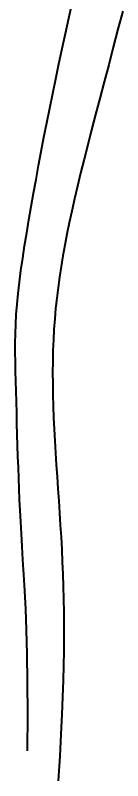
# Model space of a CAD drawing. Header units: metres. Extents: x 561401 to 594056, y 8460144 to 8508504.
# Drawn here: x 571556.5 to 571564.6, y 8471893.4 to 8471951.4 of the extents above; entities that cross this region are included whole.
import ezdxf

# ---------------------------------------------------------------- set-up
doc = ezdxf.new("R2010")
doc.units = ezdxf.units.M
doc.layers.add('1.1. VIA EXISTENTE', color=252, linetype='Continuous')

msp = doc.modelspace()

# ---------------------------------------------------------------- linework, layer by layer
at = {"layer": '1.1. VIA EXISTENTE', "color": 253, "linetype": 'Continuous', "lineweight": 40, "ltscale": 0.2, "true_color": 0x84a4a6}
for points in [[(571557.394, 8471895.625), (571557.416, 8471898.424), (571557.41, 8471900.859), (571557.379, 8471902.97), (571557.33, 8471904.799), (571557.268, 8471906.387), (571557.199, 8471907.774), (571557.126, 8471909.001), (571557.057, 8471910.109), (571556.994, 8471911.135), (571556.938, 8471912.094), (571556.889, 8471912.999), (571556.846, 8471913.861), (571556.807, 8471914.693), (571556.772, 8471915.506), (571556.74, 8471916.311), (571556.71, 8471917.121), (571556.682, 8471917.944), (571556.655, 8471918.778), (571556.63, 8471919.616), (571556.605, 8471920.453), (571556.582, 8471921.282), (571556.561, 8471922.099), (571556.54, 8471922.896), (571556.52, 8471923.668), (571556.502, 8471924.412), (571556.487, 8471925.134), (571556.478, 8471925.844), (571556.478, 8471926.549), (571556.489, 8471927.258), (571556.513, 8471927.982), (571556.554, 8471928.728), (571556.614, 8471929.506), (571556.694, 8471930.322), (571556.793, 8471931.176), (571556.909, 8471932.063), (571557.041, 8471932.982), (571557.187, 8471933.928), (571557.344, 8471934.898), (571557.511, 8471935.889), (571557.685, 8471936.898), (571557.866, 8471937.922), (571558.053, 8471938.96), (571558.246, 8471940.012), (571558.446, 8471941.077), (571558.652, 8471942.156), (571558.866, 8471943.247), (571559.086, 8471944.351), (571559.315, 8471945.467), (571559.55, 8471946.594), (571559.792, 8471947.73), (571560.04, 8471948.875), (571560.291, 8471950.024), (571560.545, 8471951.177), (571560.8, 8471952.332)], [(571564.624, 8471951.727), (571564.266, 8471950.34), (571563.912, 8471948.977), (571563.563, 8471947.646), (571563.223, 8471946.353), (571562.892, 8471945.097), (571562.572, 8471943.881), (571562.266, 8471942.706), (571561.973, 8471941.573), (571561.695, 8471940.484), (571561.435, 8471939.44), (571561.192, 8471938.441), (571560.967, 8471937.484), (571560.759, 8471936.563), (571560.568, 8471935.675), (571560.391, 8471934.814), (571560.23, 8471933.976), (571560.082, 8471933.155), (571559.948, 8471932.348), (571559.827, 8471931.549), (571559.718, 8471930.756), (571559.622, 8471929.966), (571559.539, 8471929.177), (571559.469, 8471928.386), (571559.412, 8471927.591), (571559.367, 8471926.79), (571559.336, 8471925.979), (571559.317, 8471925.158), (571559.31, 8471924.325), (571559.315, 8471923.482), (571559.33, 8471922.629), (571559.354, 8471921.767), (571559.387, 8471920.895), (571559.428, 8471920.016), (571559.475, 8471919.128), (571559.528, 8471918.233), (571559.586, 8471917.332), (571559.646, 8471916.425), (571559.708, 8471915.513), (571559.771, 8471914.597), (571559.832, 8471913.677), (571559.891, 8471912.755), (571559.945, 8471911.831), (571559.995, 8471910.906), (571560.039, 8471909.977), (571560.077, 8471909.043), (571560.108, 8471908.1), (571560.133, 8471907.147), (571560.15, 8471906.18), (571560.16, 8471905.198), (571560.162, 8471904.198), (571560.155, 8471903.175), (571560.138, 8471902.106), (571560.11, 8471900.968), (571560.068, 8471899.736), (571560.012, 8471898.385), (571559.938, 8471896.89), (571559.846, 8471895.228), (571559.734, 8471893.373)]]:
    msp.add_lwpolyline(points, dxfattribs=at)

doc.saveas('drawing.dxf')
